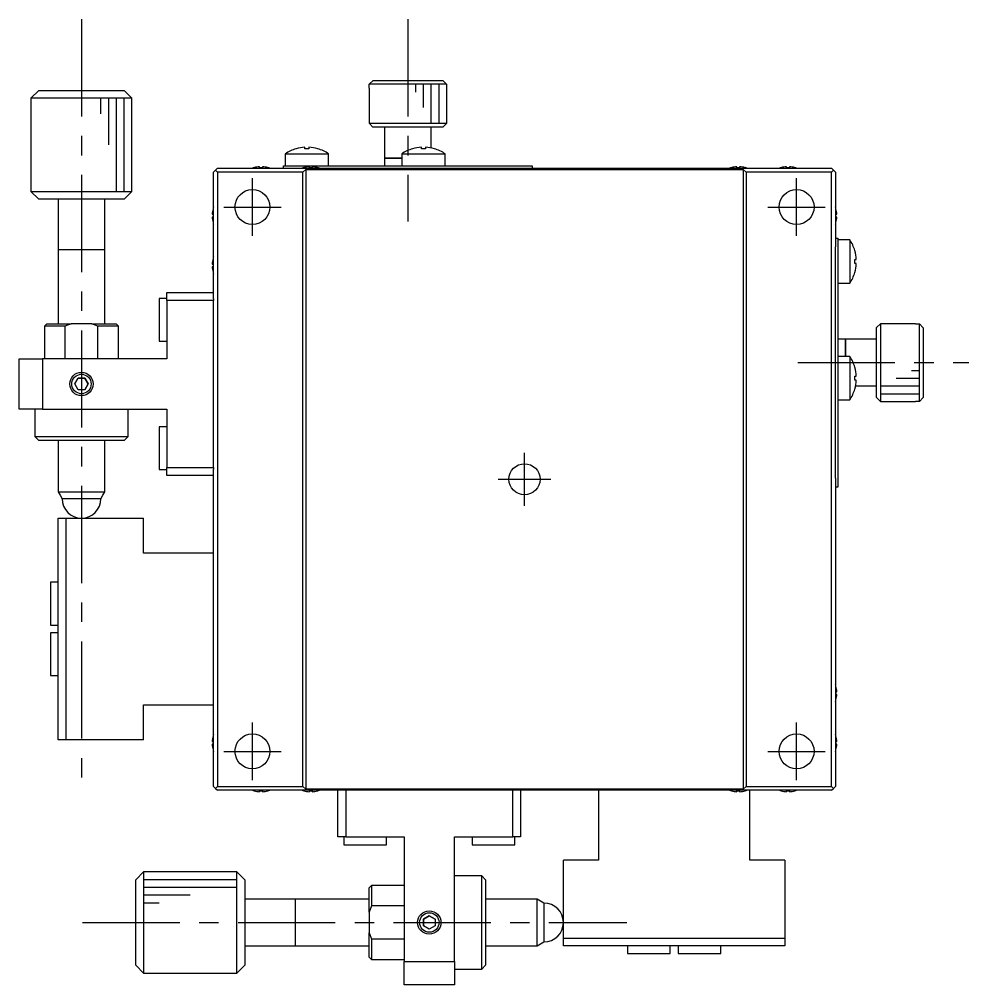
# Model space of a CAD drawing. Extents: x -50 to 379, y 23 to 295.
# Drawn here: x 256.9 to 379, y 106.8 to 231 of the extents above; entities that cross this region are included whole.
import ezdxf

# ---------------------------------------------------------------- set-up
doc = ezdxf.new("R2010")
doc.units = 0
doc.header["$LTSCALE"] = 10
doc.linetypes.add('CENTER', pattern=[2, 1.25, -0.25, 0.25, -0.25])
doc.layers.get('0').update_dxf_attribs({"linetype": 'CONTINUOUS'})
doc.layers.add('CENTER', color=1, linetype='CENTER')

msp = doc.modelspace()

# ---------------------------------------------------------------- linework, layer by layer
at = {"color": 7, "linetype": 'CONTINUOUS'}
for p, q in [((301.866026, 222.65), (302.367813, 223.15)), ((301.866026, 222.15), (301.866026, 222.65)), ((311.833974, 222.65), (301.866026, 222.65)), ((302.367813, 223.15), (311.332187, 223.15)), ((311.332187, 223.15), (311.833974, 222.65)), ((311.833974, 222.65), (311.833974, 222.15)), ((259.35, 221.85), (258.35, 220.85)), ((259.35, 221.85), (270.35, 221.85)), ((271.35, 220.85), (270.35, 221.85)), ((301.85, 222.15), (301.866026, 222.15)), ((301.85, 222.15), (301.85, 217.65)), ((311.833974, 222.15), (311.85, 222.15)), ((311.85, 217.65), (311.85, 222.15)), ((271.35, 220.85), (258.35, 220.85)), ((258.35, 220.85), (258.35, 208.85)), ((271.35, 208.85), (271.35, 220.85)), ((301.85, 217.65), (311.85, 217.65)), ((301.85, 217.65), (302.35, 217.15)), ((311.35, 217.15), (311.85, 217.65)), ((311.35, 217.15), (302.35, 217.15)), ((303.85, 217.15), (303.85, 213.15)), ((309.85, 214.442075), (309.85, 217.15)), ((291.05, 213.692463), (293.85, 213.692463)), ((291.05, 213.692463), (291.05, 212.15)), ((292.450861, 214.343205), (292.447852, 214.349373)), ((293.59, 214.343205), (293.59, 214.536462)), ((294.11, 214.343205), (293.59, 214.343205)), ((293.85, 213.692463), (296.65, 213.692463)), ((294.11, 214.536462), (294.11, 214.343205)), ((295.252148, 214.349373), (295.249139, 214.343205)), ((296.65, 212.15), (296.65, 213.692463)), ((306.05, 213.692463), (308.85, 213.692463)), ((306.05, 213.692463), (306.05, 212.15)), ((307.450861, 214.343205), (307.447852, 214.349373)), ((308.59, 214.343205), (308.59, 214.536462)), ((309.11, 214.343205), (308.59, 214.343205)), ((308.85, 213.692463), (311.65, 213.692463)), ((309.11, 214.536462), (309.11, 214.343205)), ((310.252148, 214.349373), (310.249139, 214.343205)), ((311.65, 212.15), (311.65, 213.692463)), ((303.85, 213.15), (306.05, 213.15)), ((306.05, 213.15), (303.85, 213.15)), ((303.85, 213.15), (303.85, 212.15)), ((281.85, 211.35), (282.1, 211.6)), ((281.85, 195.05), (281.85, 211.35)), ((282.35, 211.85), (282.1, 211.6)), ((282.1, 211.6), (282.35, 211.35)), ((282.35, 211.85), (361.35, 211.85)), ((282.35, 211.35), (282.35, 132.35)), ((293.35, 211.35), (282.35, 211.35)), ((287.063639, 211.919522), (287.061384, 211.924144)), ((287.77, 211.919522), (287.77, 212.039859)), ((288.13, 211.919522), (287.77, 211.919522)), ((288.13, 212.039859), (288.13, 211.919522)), ((288.838616, 211.924144), (288.836361, 211.919522)), ((290.85, 211.85), (290.85, 212.15)), ((290.85, 212.15), (292.85, 212.15)), ((292.85, 212.15), (295.1, 212.15)), ((293.35, 211.35), (293.7, 211.7)), ((293.35, 132.35), (293.35, 211.35)), ((293.463639, 211.919522), (293.461384, 211.924144)), ((293.7, 211.7), (350, 211.7)), ((293.7, 211.7), (293.7, 132)), ((294.17, 211.919522), (294.17, 212.039859)), ((294.53, 211.919522), (294.17, 211.919522)), ((294.53, 212.039859), (294.53, 211.919522)), ((295.1, 212.15), (310.1, 212.15)), ((295.238616, 211.924144), (295.236361, 211.919522)), ((310.1, 212.15), (320.85, 212.15)), ((320.85, 212.15), (322.85, 212.15)), ((322.85, 212.15), (322.85, 211.85)), ((348.463639, 211.919522), (348.461384, 211.924144)), ((349.17, 211.919522), (349.17, 212.039859)), ((349.53, 211.919522), (349.17, 211.919522)), ((349.53, 212.039859), (349.53, 211.919522)), ((350, 211.7), (350.35, 211.35)), ((350, 211.7), (350, 132)), ((350.238616, 211.924144), (350.236361, 211.919522)), ((361.35, 211.35), (350.35, 211.35)), ((350.35, 211.35), (350.35, 132.35)), ((354.863639, 211.919522), (354.861384, 211.924144)), ((355.57, 211.919522), (355.57, 212.039859)), ((355.93, 211.919522), (355.57, 211.919522)), ((355.93, 212.039859), (355.93, 211.919522)), ((356.638616, 211.924144), (356.636361, 211.919522)), ((361.6, 211.6), (361.35, 211.85)), ((361.35, 211.35), (361.6, 211.6)), ((361.35, 132.35), (361.35, 211.35)), ((361.6, 211.6), (361.85, 211.35)), ((361.85, 211.35), (361.85, 201.72178)), ((258.35, 208.85), (258.350267, 208.85)), ((258.35, 208.85), (259.35, 207.85)), ((258.350267, 208.85), (271.35, 208.85)), ((270.35, 207.85), (271.35, 208.85)), ((261.85, 207.85), (259.35, 207.85)), ((270.35, 207.85), (259.350226, 207.85)), ((267.85, 207.85), (261.85, 207.85)), ((261.85, 207.85), (261.85, 201.35)), ((267.85, 207.85), (261.850123, 207.85)), ((270.35, 207.85), (267.85, 207.85)), ((267.85, 201.35), (267.85, 207.85)), ((281.775856, 206.638616), (281.780478, 206.636361)), ((361.919522, 206.636361), (361.924144, 206.638616)), ((281.660141, 205.93), (281.780478, 205.93)), ((281.780478, 205.57), (281.660141, 205.57)), ((281.780478, 204.863639), (281.775856, 204.861384)), ((281.780478, 205.93), (281.780478, 205.57)), ((361.919522, 205.93), (362.039859, 205.93)), ((361.919522, 205.57), (361.919522, 205.93)), ((362.039859, 205.57), (361.919522, 205.57)), ((361.924144, 204.861384), (361.919522, 204.863639)), ((361.85, 202.85), (362.15, 202.85)), ((362.15, 202.85), (362.15, 200.85)), ((363.692463, 202.65), (362.15, 202.65)), ((363.692463, 202.65), (363.692463, 199.85)), ((261.85186, 201.35), (261.849995, 201.35)), ((261.85, 201.355), (261.85, 201.35)), ((261.85, 201.35), (261.85, 191.850019)), ((261.85, 201.35), (261.85, 201.345)), ((267.850005, 201.35), (261.85186, 201.35)), ((267.85, 201.35), (267.85, 201.355)), ((267.85, 191.850019), (267.85, 201.35)), ((267.85, 201.345), (267.85, 201.35)), ((361.85, 200.85), (361.85, 201.72178)), ((364.343205, 201.249139), (364.349373, 201.252148)), ((281.775856, 200.238616), (281.780478, 200.236361)), ((361.85, 181.349995), (361.85, 200.85)), ((362.15, 200.85), (362.15, 198.6)), ((364.343205, 200.11), (364.536462, 200.11)), ((364.343205, 199.59), (364.343205, 200.11)), ((281.660141, 199.53), (281.780478, 199.53)), ((281.780478, 199.17), (281.660141, 199.17)), ((281.780478, 199.53), (281.780478, 199.17)), ((363.692463, 199.85), (363.692463, 197.05)), ((364.536462, 199.59), (364.343205, 199.59)), ((281.780478, 198.463639), (281.775856, 198.461384)), ((362.15, 198.6), (362.15, 183.6)), ((364.349373, 198.447852), (364.343205, 198.450861)), ((362.15, 197.05), (363.692463, 197.05)), ((274.85, 195.1), (274.85, 189.6)), ((275.85, 195.1), (274.85, 195.1)), ((275.85, 195.85), (281.85, 195.85)), ((275.85, 194.85), (275.85, 195.85)), ((281.85, 195.05), (281.85, 194.85)), ((275.85, 194.85), (275.85, 187.35)), ((281.85, 194.85), (275.85, 194.85)), ((281.85, 173.35), (281.85, 194.85)), ((260.4, 191.85), (260.1, 191.55)), ((262.72868, 191.55), (260.1, 191.55)), ((260.1, 191.55), (260.1, 187.35)), ((260.4, 191.85), (263.530909, 191.85)), ((263.530909, 191.85), (262.72868, 191.55)), ((262.72868, 191.55), (262.72868, 187.35)), ((266.169091, 191.85), (263.530909, 191.85)), ((266.97132, 191.55), (266.169091, 191.85)), ((266.169091, 191.85), (269.3, 191.85)), ((269.6, 191.55), (266.97132, 191.55)), ((266.97132, 187.35), (266.97132, 191.55)), ((269.6, 191.55), (269.3, 191.85)), ((269.6, 187.35), (269.6, 191.55)), ((367.65, 191.85), (367.15, 191.35)), ((367.15, 182.35), (367.15, 191.35)), ((367.65, 191.85), (367.65, 181.85)), ((372.15, 191.85), (367.65, 191.85)), ((372.15, 191.85), (372.15, 191.833974)), ((372.15, 191.833974), (372.65, 191.833974)), ((372.65, 181.866026), (372.65, 191.833974)), ((372.65, 191.833974), (373.15, 191.332187)), ((373.15, 191.332187), (373.15, 182.367813)), ((274.85, 189.6), (275.85, 189.6)), ((363.15, 189.85), (362.15, 189.85)), ((363.15, 189.85), (363.15, 187.65)), ((363.15, 187.65), (363.15, 189.85)), ((367.15, 189.85), (363.15, 189.85)), ((363.692463, 187.65), (362.15, 187.65)), ((363.692463, 187.65), (363.692463, 184.85)), ((256.85, 180.85), (256.85, 187.35)), ((256.85, 187.35), (259.85, 187.35)), ((259.85, 187.35), (259.85, 180.85)), ((275.85, 187.35), (259.85, 187.35)), ((364.343205, 186.249139), (364.349373, 186.252148)), ((364.343205, 185.11), (364.536462, 185.11)), ((364.343205, 184.59), (364.343205, 185.11)), ((263.983975, 184.1), (264.416987, 184.85)), ((264.416987, 183.35), (263.983975, 184.1)), ((264.416987, 184.85), (265.283013, 184.85)), ((265.283013, 184.85), (264.416987, 184.85)), ((265.283013, 184.85), (265.716025, 184.1)), ((265.716025, 184.1), (265.283013, 184.85)), ((265.716025, 184.1), (265.283013, 183.35)), ((265.283013, 183.35), (265.716025, 184.1)), ((363.692463, 184.85), (363.692463, 182.05)), ((364.536462, 184.59), (364.343205, 184.59)), ((364.442075, 183.85), (367.15, 183.85)), ((265.283013, 183.35), (264.416987, 183.35)), ((362.15, 183.6), (362.15, 172.85)), ((364.349373, 183.447852), (364.343205, 183.450861)), ((361.85, 172.85), (361.85, 181.349995)), ((362.15, 182.05), (363.692463, 182.05)), ((367.15, 182.35), (367.65, 181.85)), ((367.65, 181.85), (372.15, 181.85)), ((372.15, 181.866026), (372.15, 181.85)), ((372.65, 181.866026), (372.15, 181.866026)), ((373.15, 182.367813), (372.65, 181.866026)), ((259.85, 180.85), (256.85, 180.85)), ((258.85, 180.85), (258.85, 177.35)), ((259.85, 180.85), (275.85, 180.85)), ((270.85, 177.35), (270.85, 180.85)), ((275.85, 180.85), (275.85, 173.35)), ((274.85, 178.6), (274.85, 173.1)), ((275.85, 178.6), (274.85, 178.6)), ((258.85, 177.35), (270.85, 177.35)), ((258.85, 177.35), (259.35, 176.85)), ((270.35, 176.85), (259.35, 176.85)), ((261.85, 176.849981), (261.85, 170.216025)), ((267.85, 170.216025), (267.85, 176.849981)), ((270.35, 176.85), (270.85, 177.35)), ((274.85, 173.1), (275.85, 173.1)), ((275.85, 173.35), (281.85, 173.35)), ((275.85, 172.35), (275.85, 173.35)), ((281.85, 173.35), (281.85, 173.15)), ((281.85, 132.35), (281.85, 173.15)), ((361.85, 171.97822), (361.85, 172.85)), ((362.15, 172.85), (362.15, 170.85)), ((281.85, 172.35), (275.85, 172.35)), ((361.85, 171.97822), (361.85, 165.349995)), ((261.85, 170.216025), (262.1, 169.783013)), ((261.850123, 170.216025), (267.85, 170.216025)), ((267.6, 169.783013), (267.85, 170.216025)), ((362.15, 170.85), (361.85, 170.85)), ((262.1, 169.783013), (262.35, 169.35)), ((267.35, 169.35), (262.350103, 169.35)), ((267.35, 169.35), (267.6, 169.783013)), ((261.85, 138.35), (261.85, 166.85)), ((261.85, 166.85), (262.85, 166.85)), ((262.85, 166.85), (262.85, 138.35)), ((262.85, 166.85), (272.85, 166.85)), ((272.85, 162.35), (272.85, 166.85)), ((361.85, 165.349995), (361.85, 132.35)), ((281.85, 162.35), (272.85, 162.35)), ((260.85, 158.6), (260.85, 153.1)), ((261.85, 158.6), (260.85, 158.6)), ((260.85, 153.1), (261.85, 153.1)), ((260.85, 152.1), (260.85, 146.6)), ((261.85, 152.1), (260.85, 152.1)), ((260.85, 146.6), (261.85, 146.6)), ((361.919522, 145.236361), (361.924144, 145.238616)), ((361.919522, 144.53), (362.039859, 144.53)), ((361.919522, 144.17), (361.919522, 144.53)), ((362.039859, 144.17), (361.919522, 144.17)), ((272.85, 142.85), (281.85, 142.85)), ((272.85, 138.35), (272.85, 142.85)), ((361.924144, 143.461384), (361.919522, 143.463639)), ((262.85, 138.35), (261.85, 138.35)), ((272.85, 138.35), (262.85, 138.35)), ((281.660141, 138.13), (281.780478, 138.13)), ((281.775856, 138.838616), (281.780478, 138.836361)), ((281.780478, 138.13), (281.780478, 137.77)), ((361.919522, 138.836361), (361.924144, 138.838616)), ((361.919522, 138.13), (362.039859, 138.13)), ((361.919522, 137.77), (361.919522, 138.13)), ((281.780478, 137.77), (281.660141, 137.77)), ((281.780478, 137.063639), (281.775856, 137.061384)), ((362.039859, 137.77), (361.919522, 137.77)), ((361.924144, 137.061384), (361.919522, 137.063639)), ((282.1, 132.1), (281.85, 132.35)), ((282.35, 132.35), (282.1, 132.1)), ((282.1, 132.1), (282.35, 131.85)), ((282.35, 132.35), (293.35, 132.35)), ((361.35, 131.85), (282.35, 131.85)), ((287.061384, 131.775856), (287.063639, 131.780478)), ((287.77, 131.780478), (288.13, 131.780478)), ((287.77, 131.660141), (287.77, 131.780478)), ((288.13, 131.780478), (288.13, 131.660141)), ((288.836361, 131.780478), (288.838616, 131.775856)), ((293.7, 132), (293.35, 132.35)), ((293.461384, 131.775856), (293.463639, 131.780478)), ((350, 132), (293.7, 132)), ((294.17, 131.780478), (294.53, 131.780478)), ((294.17, 131.660141), (294.17, 131.780478)), ((294.53, 131.780478), (294.53, 131.660141)), ((295.236361, 131.780478), (295.238616, 131.775856)), ((297.85, 125.85), (297.85, 131.85)), ((298.85, 131.85), (298.85, 125.85)), ((320.35, 125.85), (320.35, 131.85)), ((321.35, 131.85), (321.35, 125.85)), ((331.35, 131.85), (331.35, 122.85)), ((348.461384, 131.775856), (348.463639, 131.780478)), ((349.17, 131.780478), (349.53, 131.780478)), ((349.17, 131.660141), (349.17, 131.780478)), ((349.53, 131.780478), (349.53, 131.660141)), ((350.35, 132.35), (350, 132)), ((350.236361, 131.780478), (350.238616, 131.775856)), ((350.35, 132.35), (361.35, 132.35)), ((350.85, 122.85), (350.85, 131.85)), ((354.861384, 131.775856), (354.863639, 131.780478)), ((355.57, 131.780478), (355.93, 131.780478)), ((355.57, 131.660141), (355.57, 131.780478)), ((355.93, 131.780478), (355.93, 131.660141)), ((356.636361, 131.780478), (356.638616, 131.775856)), ((361.6, 132.1), (361.35, 132.35)), ((361.35, 131.85), (361.6, 132.1)), ((361.85, 132.35), (361.6, 132.1)), ((298.85, 125.85), (297.85, 125.85)), ((298.6, 125.85), (298.6, 124.85)), ((298.85, 125.85), (306.35, 125.85)), ((304.1, 124.85), (304.1, 125.85)), ((306.35, 125.85), (306.35, 109.85)), ((312.85, 125.85), (320.35, 125.85)), ((312.85, 109.85), (312.85, 125.85)), ((315.1, 125.85), (315.1, 124.85)), ((321.35, 125.85), (320.35, 125.85)), ((320.6, 124.85), (320.6, 125.85)), ((298.6, 124.85), (304.1, 124.85)), ((315.1, 124.85), (320.6, 124.85)), ((326.85, 112.85), (326.85, 122.85)), ((331.35, 122.85), (326.85, 122.85)), ((355.35, 122.85), (350.85, 122.85)), ((355.35, 122.85), (355.35, 112.85)), ((272.85, 121.35), (271.85, 120.35)), ((272.85, 121.35), (272.85, 108.35)), ((284.85, 121.35), (272.85, 121.35)), ((284.85, 108.350267), (284.85, 121.35)), ((285.85, 120.35), (284.85, 121.35)), ((316.35, 120.85), (312.85, 120.85)), ((316.35, 108.85), (316.35, 120.85)), ((316.85, 120.35), (316.35, 120.85)), ((271.85, 109.35), (271.85, 120.35)), ((285.85, 120.35), (285.85, 109.350226)), ((285.85, 120.35), (285.85, 117.85)), ((302.15, 119.6), (301.85, 119.3)), ((301.85, 116.169091), (301.85, 119.3)), ((302.15, 119.6), (302.15, 116.97132)), ((306.35, 119.6), (302.15, 119.6)), ((316.85, 120.35), (316.85, 109.35)), ((285.85, 117.85), (285.85, 111.85)), ((285.85, 117.85), (285.85, 111.850123)), ((292.35, 117.85), (285.85, 117.85)), ((292.35, 117.85), (292.345, 117.85)), ((292.35, 117.850005), (292.35, 111.85185)), ((301.849981, 117.85), (292.35, 117.85)), ((292.355, 117.85), (292.35, 117.85)), ((302.15, 116.97132), (301.85, 116.169091)), ((306.35, 116.97132), (302.15, 116.97132)), ((323.483975, 117.85), (316.850019, 117.85)), ((323.483975, 111.850123), (323.483975, 117.85)), ((323.916987, 117.6), (323.483975, 117.85)), ((324.35, 117.35), (323.916987, 117.6)), ((324.35, 117.35), (324.35, 112.350103)), ((301.85, 116.169091), (301.85, 113.530909)), ((308.85, 115.283013), (309.6, 115.716025)), ((309.6, 115.716025), (308.85, 115.283013)), ((309.6, 115.716025), (310.35, 115.283013)), ((310.35, 115.283013), (309.6, 115.716025)), ((308.85, 114.416987), (308.85, 115.283013)), ((308.85, 115.283013), (308.85, 114.416987)), ((309.6, 113.983975), (308.85, 114.416987)), ((310.35, 114.416987), (309.6, 113.983975)), ((310.35, 115.283013), (310.35, 114.416987)), ((301.85, 113.530909), (302.15, 112.72868)), ((301.85, 110.4), (301.85, 113.530909)), ((285.85, 111.85), (285.85, 109.35)), ((285.85, 111.85), (292.35, 111.85)), ((292.345, 111.85), (292.35, 111.85)), ((292.35, 111.85185), (292.35, 111.849995)), ((292.35, 111.85), (301.849981, 111.85)), ((292.35, 111.85), (292.355, 111.85)), ((302.15, 112.72868), (302.15, 110.1)), ((302.15, 112.72868), (306.35, 112.72868)), ((316.850019, 111.85), (323.483975, 111.85)), ((323.483975, 111.85), (323.916987, 112.1)), ((323.916987, 112.1), (324.35, 112.35)), ((326.85, 112.85), (355.35, 112.85)), ((326.85, 111.85), (326.85, 112.85)), ((355.35, 111.85), (326.85, 111.85)), ((335.1, 111.85), (335.1, 110.85)), ((340.6, 110.85), (340.6, 111.85)), ((341.6, 111.85), (341.6, 110.85)), ((347.1, 110.85), (347.1, 111.85)), ((355.35, 112.85), (355.35, 111.85)), ((335.1, 110.85), (340.6, 110.85)), ((341.6, 110.85), (347.1, 110.85)), ((271.85, 109.35), (272.85, 108.35)), ((284.85, 108.35), (285.85, 109.35)), ((301.85, 110.4), (302.15, 110.1)), ((302.15, 110.1), (306.35, 110.1)), ((306.35, 109.85), (312.85, 109.85)), ((306.35, 106.85), (306.35, 109.85)), ((312.85, 109.85), (312.85, 106.85)), ((316.35, 108.85), (316.85, 109.35)), ((272.85, 108.35), (284.85, 108.35)), ((284.85, 108.35), (284.85, 108.350267)), ((312.85, 108.85), (316.35, 108.85)), ((312.85, 106.85), (306.35, 106.85))]:
    msp.add_line(p, q, dxfattribs=at)
at = {"color": 3, "linetype": 'CONTINUOUS'}
for p, q in [((307.85, 221.65), (307.85, 222.65)), ((308.85, 219.65), (308.85, 222.65)), ((309.85, 217.65), (309.85, 222.65)), ((310.85, 217.65), (310.85, 222.65)), ((267.35, 218.85), (267.35, 220.85)), ((268.35, 214.85), (268.35, 220.85)), ((269.35, 208.85), (269.35, 220.85)), ((270.35, 208.85), (270.35, 220.85)), ((371.65, 185.85), (372.65, 185.85)), ((367.65, 183.85), (372.65, 183.85)), ((369.65, 184.85), (372.65, 184.85)), ((367.65, 182.85), (372.65, 182.85)), ((284.85, 120.35), (272.85, 120.35)), ((284.85, 119.35), (272.85, 119.35)), ((278.85, 118.35), (272.85, 118.35)), ((274.85, 117.35), (272.85, 117.35))]:
    msp.add_line(p, q, dxfattribs=at)
at = {"color": 7, "linetype": 'CONTINUOUS'}
for centre, radius in [((286.85, 206.85), 2.25), ((356.85, 206.85), 2.25), ((264.85, 184.1), 1.25), ((321.85, 171.85), 2), ((286.85, 136.85), 2.25), ((356.85, 136.85), 2.25), ((309.6, 114.85), 1.25)]:
    msp.add_circle(centre, radius, dxfattribs=at)
at = {"color": 3, "linetype": 'CONTINUOUS'}
for centre in [(264.85, 184.1), (309.6, 114.85)]:
    msp.add_circle(centre, 1.5, dxfattribs=at)
at = {"color": 7, "linetype": 'CONTINUOUS'}
for centre, radius, start, end in [((293.85, 209.55), 5, 106.285843, 124.055798), ((293.85, 209.55), 4.993235, 92.984767, 106.272555), ((293.85, 209.55), 4.993235, 73.727445, 87.015233), ((293.85, 209.55), 5, 55.944202, 73.714157), ((308.85, 209.55), 5, 106.285843, 124.055798), ((308.85, 209.55), 4.993235, 92.984767, 106.272555), ((308.85, 209.55), 4.993235, 73.727445, 87.015233), ((308.85, 209.55), 5, 55.944202, 73.714157), ((287.95, 208.85), 3.2, 106.122533, 110.364135), ((287.95, 208.85), 3.194933, 93.229709, 106.106712), ((287.95, 208.85), 3.194933, 73.893288, 86.770291), ((287.95, 208.85), 3.2, 69.635865, 73.877467), ((294.35, 208.85), 3.2, 106.122533, 110.364135), ((294.35, 208.85), 3.194933, 93.229709, 106.106712), ((294.35, 208.85), 3.194933, 73.893288, 86.770291), ((294.35, 208.85), 3.2, 69.635865, 73.877467), ((349.35, 208.85), 3.2, 106.122533, 110.364135), ((349.35, 208.85), 3.194933, 93.229709, 106.106712), ((349.35, 208.85), 3.194933, 73.893288, 86.770291), ((349.35, 208.85), 3.2, 69.635865, 73.877467), ((355.75, 208.85), 3.2, 106.122533, 110.364135), ((355.75, 208.85), 3.194933, 93.229709, 106.106712), ((355.75, 208.85), 3.194933, 73.893288, 86.770291), ((355.75, 208.85), 3.2, 69.635865, 73.877467), ((284.85, 205.75), 3.194933, 163.893288, 176.770291), ((284.85, 205.75), 3.2, 159.635865, 163.877467), ((358.85, 205.75), 3.2, 16.122533, 20.364135), ((358.85, 205.75), 3.194933, 3.229709, 16.106712), ((284.85, 205.75), 3.194933, 183.229709, 196.106712), ((284.85, 205.75), 3.2, 196.122533, 200.364135), ((358.85, 205.75), 3.2, 339.635865, 343.877467), ((358.85, 205.75), 3.194933, 343.893288, 356.770291), ((359.55, 199.85), 5, 16.285843, 34.055798), ((359.55, 199.85), 4.993235, 2.984767, 16.272555), ((284.85, 199.35), 3.194933, 163.893288, 176.770291), ((284.85, 199.35), 3.2, 159.635865, 163.877467), ((284.85, 199.35), 3.194933, 183.229709, 196.106712), ((359.55, 199.85), 4.993235, 343.727445, 357.015233), ((284.85, 199.35), 3.2, 196.122533, 200.364135), ((359.55, 199.85), 5, 325.944202, 343.714157), ((359.55, 184.85), 5, 16.285843, 34.055798), ((359.55, 184.85), 4.993235, 2.984767, 16.272555), ((359.55, 184.85), 4.993235, 343.727445, 357.015233), ((359.55, 184.85), 5, 325.944202, 343.714157), ((264.85, 169.35), 2.5, 180, 270), ((264.85, 169.35), 2.5, 270, 0), ((358.85, 144.35), 3.2, 16.122533, 20.364135), ((358.85, 144.35), 3.194933, 3.229709, 16.106712), ((358.85, 144.35), 3.194933, 343.893288, 356.770291), ((358.85, 144.35), 3.2, 339.635865, 343.877467), ((284.85, 137.95), 3.2, 159.635865, 163.877467), ((358.85, 137.95), 3.2, 16.122533, 20.364135), ((284.85, 137.95), 3.194933, 163.893288, 176.770291), ((358.85, 137.95), 3.194933, 3.229709, 16.106712), ((284.85, 137.95), 3.194933, 183.229709, 196.106712), ((284.85, 137.95), 3.2, 196.122533, 200.364135), ((358.85, 137.95), 3.2, 339.635865, 343.877467), ((358.85, 137.95), 3.194933, 343.893288, 356.770291), ((287.95, 134.85), 3.2, 249.635865, 253.877467), ((287.95, 134.85), 3.194933, 253.893288, 266.770291), ((287.95, 134.85), 3.194933, 273.229709, 286.106712), ((287.95, 134.85), 3.2, 286.122533, 290.364135), ((294.35, 134.85), 3.2, 249.635865, 253.877467), ((294.35, 134.85), 3.194933, 253.893288, 266.770291), ((294.35, 134.85), 3.194933, 273.229709, 286.106712), ((294.35, 134.85), 3.2, 286.122533, 290.364135), ((349.35, 134.85), 3.2, 249.635865, 253.877467), ((349.35, 134.85), 3.194933, 253.893288, 266.770291), ((349.35, 134.85), 3.194933, 273.229709, 286.106712), ((349.35, 134.85), 3.2, 286.122533, 290.364135), ((355.75, 134.85), 3.2, 249.635865, 253.877467), ((355.75, 134.85), 3.194933, 253.893288, 266.770291), ((355.75, 134.85), 3.194933, 273.229709, 286.106712), ((355.75, 134.85), 3.2, 286.122533, 290.364135), ((324.35, 114.85), 2.5, 0, 90), ((324.35, 114.85), 2.5, 270, 0)]:
    msp.add_arc(centre, radius, start, end, dxfattribs=at)
at = {"layer": 'CENTER', "color": 1, "linetype": 'CENTER'}
for p, q in [((264.85, 231), (264.85, 133)), ((306.85, 231), (306.85, 205)), ((286.85, 203.15), (286.85, 210.55)), ((356.85, 203.15), (356.85, 210.55)), ((283.15, 206.85), (290.55, 206.85)), ((353.15, 206.85), (360.55, 206.85)), ((357, 186.85), (379, 186.85)), ((321.85, 168.45), (321.85, 175.25)), ((318.45, 171.85), (325.25, 171.85)), ((286.85, 133.15), (286.85, 140.55)), ((356.85, 133.15), (356.85, 140.55)), ((283.15, 136.85), (290.55, 136.85)), ((353.15, 136.85), (360.55, 136.85)), ((265, 114.85), (335, 114.85))]:
    msp.add_line(p, q, dxfattribs=at)

doc.saveas('drawing.dxf')
